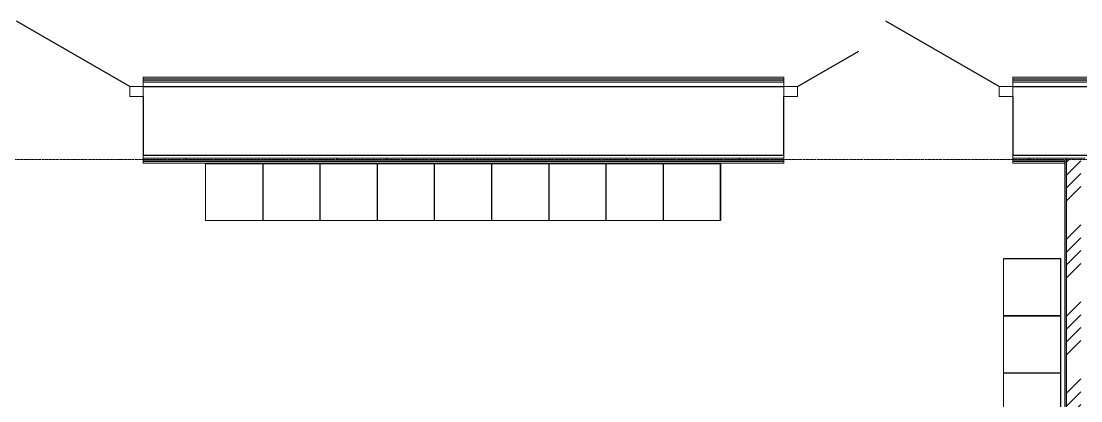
# Model space of a CAD drawing. Header units: millimetres. Extents: x -32 to 417638015, y -35 to 175284279.
# Drawn here: x 200475 to 207884, y 58376 to 61031 of the extents above; entities that cross this region are included whole.
import ezdxf

# ---------------------------------------------------------------- set-up
doc = ezdxf.new("R2010")
doc.units = ezdxf.units.MM
doc.linetypes.add('ADSK_Линия сетки', pattern=[25, 20, -2.5, 0, -2.5])
for name, color, linetype, lineweight in [('_ЭМ_ТХобщее_слой', 7, 'Continuous', 30), ('Двери', 7, 'Continuous', 9), ('Оси', 253, 'Continuous', 9), ('Стены внутренние', 7, 'Continuous', 18), ('Стены несущие', 7, 'Continuous', 30), ('Стены отделка', 7, 'Continuous', 30), ('Стены штриховка', 7, 'Continuous', 9), ('ШТРИХОВКА', 252, 'Continuous', 15)]:
    doc.layers.add(name, color=color, linetype=linetype, lineweight=lineweight)
doc.layers.add('ЭОМ_Лотки рабочие', color=5, linetype='Continuous')
pattern_1 = [(0, (557.2, 188.9), (406.4, 101.6), [33.528, -271.272, 33.528, -271.272, -1625.6]), (0, (557.2, 188.9), (406.4, 101.6), [-609.6, 33.528, -576.072, 33.528, -271.272, -711.2]), (0, (557.2, 188.9), (406.4, 101.6), [-1524, 33.528, -169.672, 33.528, -474.472]), (120, (709.6, 239.7), (-291.18818, 301.15272), [33.528, -271.272, 33.528, -271.272, -1625.6]), (120, (709.6, 239.7), (-291.18818, 301.15272), [-609.6, 33.528, -576.072, 33.528, -271.272, -711.2]), (120, (709.6, 239.7), (-291.18818, 301.15272), [-1524, 33.528, -169.672, 33.528, -474.472]), (240, (760.4, 442.9), (-115.21182, -402.75272), [33.528, -271.272, 33.528, -271.272, -1625.6]), (240, (760.4, 442.9), (-115.21182, -402.75272), [-609.6, 33.528, -576.072, 33.528, -271.272, -711.2]), (240, (760.4, 442.9), (-115.21182, -402.75272), [-1524, 33.528, -169.672, 33.528, -474.472])]

# ---------------------------------------------------------------- blocks, each defined once
blk = doc.blocks.new('ТХ 1 этаж.')
at = {"color": 252, "lineweight": 0, "true_color": 0x939598}
for p, q in [((39482.7, 6502.7), (39482.7, 6902.7)), ((39482.7, 6902.7), (40482.7, 6902.7)), ((40682.7, 6502.7), (40682.7, 6902.7)), ((40682.7, 6902.7), (41682.7, 6902.7)), ((41882.7, 6502.7), (41882.7, 6902.7)), ((41882.7, 6902.7), (42882.7, 6902.7)), ((39482.7, 6502.7), (40682.7, 6502.7)), ((40682.7, 6502.7), (39482.7, 6502.7)), ((40682.7, 6502.7), (41882.7, 6502.7)), ((41882.7, 6502.7), (40682.7, 6502.7)), ((41882.7, 6502.7), (43082.7, 6502.7)), ((43082.7, 6502.7), (41882.7, 6502.7)), ((45062.9, 5034.2), (45062.9, 6234.2)), ((45062.9, 6234.2), (45062.9, 5034.2)), ((45462.9, 5034.2), (45462.9, 6034.2))]:
    blk.add_line(p, q, dxfattribs=at)
at = {"color": 252, "true_color": 0x939598}
for p, q in [((39482.7, 6902.7), (40682.7, 6902.7)), ((39482.7, 6902.7), (39882.7, 6902.7)), ((39882.7, 6902.7), (39882.7, 6502.7)), ((40282.7, 6902.7), (40282.7, 6502.7)), ((40682.7, 6902.7), (41882.7, 6902.7)), ((40682.7, 6902.7), (41082.7, 6902.7)), ((40682.7, 6902.7), (40682.7, 6502.7)), ((41082.7, 6902.7), (41082.7, 6502.7)), ((41482.7, 6902.7), (41482.7, 6502.7)), ((41882.7, 6902.7), (41882.7, 6502.7)), ((41882.7, 6902.7), (43082.7, 6902.7)), ((41882.7, 6902.7), (42282.7, 6902.7)), ((42282.7, 6902.7), (42282.7, 6502.7)), ((42682.7, 6902.7), (42682.7, 6502.7)), ((43082.7, 6902.7), (43082.7, 6502.7)), ((45462.9, 6234.2), (45062.9, 6234.2)), ((45462.9, 5034.2), (45462.9, 6234.2)), ((45462.9, 5834.2), (45062.9, 5834.2)), ((45462.9, 5434.2), (45062.9, 5434.2)), ((45462.9, 5034.2), (45462.9, 5434.2))]:
    blk.add_line(p, q, dxfattribs=at)
blk = doc.blocks.new('1 этаж')
at = {"layer": 'Стены внутренние', "lineweight": 9}
h = blk.add_hatch(dxfattribs=at)
h.set_pattern_fill('FP_12', color=8, style=0, pattern_type=2)
h.set_pattern_definition(pattern_1)
h.paths.add_polyline_path([(39466.201, 9024.111), (39466.201, 9039.111), (38271.201, 9039.111), (38271.201, 9024.111), (39210.158, 9024.111)])
h.paths.add_polyline_path([(32876.642, 9024.111), (36671.201, 9024.111), (36671.201, 9039.111), (32191.201, 9039.111), (32191.201, 9024.111)])
h.paths.add_polyline_path([(40496.201, 9024.111), (40623.331, 9024.111), (40623.331, 9039.111), (40496.201, 9039.111)])
h.paths.add_polyline_path([(13876.094, 9024.111), (14200.201, 9024.111), (14200.201, 9039.111), (10503.201, 9039.111), (10503.201, 9024.111), (11764.922, 9024.111)])
h.paths.add_polyline_path([(15800.201, 9024.111), (22012.317, 9024.111), (22012.317, 9039.111), (15800.201, 9039.111)])
h.paths.add_polyline_path([(8900.486, 9024.111), (8903.201, 9024.111), (8903.201, 9039.111), (8121.287, 9039.111), (8121.287, 9024.111), (8598.164, 9024.111)])
h.paths.add_polyline_path([(25487.54, 9024.111), (26114.735, 9024.111), (26114.735, 9039.111), (23912.317, 9039.111), (23912.317, 9024.111), (25375.995, 9024.111)])
h.paths.add_polyline_path([(30671.201, 9024.111), (30671.201, 9039.111), (28054.735, 9039.111), (28054.735, 9024.111), (30237.677, 9024.111)])
h = blk.add_hatch(dxfattribs=at)
h.set_pattern_fill('FP_12', color=8, style=0, pattern_type=2)
h.set_pattern_definition(pattern_1)
h.paths.add_polyline_path([(36671.201, 8479.111), (36671.201, 8494.111), (32191.201, 8494.111), (32191.201, 8479.111), (36668.993, 8479.111)])
h.paths.add_polyline_path([(38299.028, 8479.111), (38618.463, 8479.111), (38618.463, 8494.111), (38271.201, 8494.111), (38271.201, 8479.111), (38294.44, 8479.111)])
at = {"layer": 'Стены штриховка'}
h = blk.add_hatch(dxfattribs=at)
h.set_pattern_fill('ANSI34', color=8, scale=20)
h.set_pattern_definition([(45, (-31496.66, 188.9), (-269.4077, 269.4077), []), (45, (-31406.86, 188.9), (-269.4077, 269.4077), []), (45, (-31317.06, 188.9), (-269.4077, 269.4077), []), (45, (-31227.26, 188.9), (-269.4077, 269.4077), [])])
h.paths.add_polyline_path([(38747.329, 8483.902), (38647.329, 8483.902), (38647.329, 2667.133), (38747.329, 2667.133)])
at = {"layer": 'Двери', "color": 8, "lineweight": 30}
for p, q in [((32096.201, 8994.111), (31303.787, 9451.611)), ((38176.201, 8994.111), (37383.787, 9451.611)), ((36766.201, 8994.111), (37194.883, 9241.611))]:
    blk.add_line(p, q, dxfattribs=at)
at = {"layer": 'Двери', "color": 8}
for p, q in [((32096.201, 8994.111), (32096.201, 8924.111)), ((32191.201, 8994.111), (32096.201, 8994.111)), ((32191.201, 8924.111), (32191.201, 8994.111)), ((36671.201, 8994.111), (36671.201, 8924.111)), ((36766.201, 8994.111), (36671.201, 8994.111)), ((36766.201, 8924.111), (36766.201, 8994.111)), ((38176.201, 8994.111), (38176.201, 8924.111)), ((38271.201, 8994.111), (38176.201, 8994.111)), ((38271.201, 8924.111), (38271.201, 8994.111)), ((32096.201, 8924.111), (32191.201, 8924.111)), ((36671.201, 8924.111), (36766.201, 8924.111)), ((38176.201, 8924.111), (38271.201, 8924.111))]:
    blk.add_line(p, q, dxfattribs=at)
at = {"layer": 'Оси', "color": 8, "linetype": 'ADSK_Линия сетки'}
blk.add_line((-9557.528, 8483.902), (56672.201, 8483.902), dxfattribs=at)
at = {"layer": 'Стены несущие', "color": 8}
for p, q in [((32191.201, 8994.111), (36671.201, 8994.111)), ((38271.201, 8994.111), (39466.201, 8994.111)), ((32191.201, 8924.111), (32191.201, 8514.111)), ((36671.201, 8514.111), (36671.201, 8924.111)), ((38271.201, 8924.111), (38271.201, 8514.111)), ((32191.201, 8514.111), (36671.201, 8514.111)), ((38271.201, 8514.111), (39466.201, 8514.111))]:
    blk.add_line(p, q, dxfattribs=at)
at = {"layer": 'Стены отделка', "color": 8, "lineweight": 9}
for p, q in [((32191.201, 9059.111), (32191.201, 8994.111)), ((36671.201, 9059.111), (32191.201, 9059.111)), ((36671.201, 8994.111), (36671.201, 9059.111)), ((38271.201, 9059.111), (38271.201, 8994.111)), ((39466.201, 9059.111), (38271.201, 9059.111)), ((32191.201, 8514.111), (32191.201, 8459.111)), ((32191.201, 8459.111), (36671.201, 8459.111)), ((36671.201, 8459.111), (36671.201, 8514.111)), ((38271.201, 8514.111), (38271.201, 8459.111)), ((38271.201, 8459.111), (38606.463, 8459.111)), ((38618.463, 8494.111), (38778.463, 8494.111)), ((38635.329, 8470.111), (38635.329, 2747.133)), ((38647.329, 2667.133), (38647.329, 8494.111))]:
    blk.add_line(p, q, dxfattribs=at)
at = {"layer": 'Стены штриховка', "color": 8}
for p, q in [((36671.201, 9048.111), (32191.201, 9048.111)), ((39466.201, 9048.111), (38271.201, 9048.111)), ((36671.201, 9039.111), (32191.201, 9039.111)), ((36671.201, 9024.111), (32191.201, 9024.111)), ((39466.201, 9039.111), (38271.201, 9039.111)), ((39466.201, 9024.111), (38271.201, 9024.111)), ((32191.201, 8494.111), (36671.201, 8494.111)), ((32191.201, 8479.111), (36671.201, 8479.111)), ((32191.201, 8470.111), (36671.201, 8470.111)), ((38618.463, 8494.111), (38271.201, 8494.111)), ((38271.201, 8479.111), (38637.329, 8479.111)), ((38271.201, 8470.111), (38635.329, 8470.111)), ((38606.463, 8459.111), (38635.329, 8459.111)), ((38637.329, 8479.111), (38637.329, 2687.133))]:
    blk.add_line(p, q, dxfattribs=at)
at = {"layer": 'ЭОМ_Лотки рабочие'}
blk.add_blockref('ТХ 1 этаж.', (-6856.492, 1554.379), dxfattribs=at)
blk = doc.blocks.new('_ЭМ_ТХ2_1этаж')
at = {"color": 252, "lineweight": 0, "true_color": 0x939598}
for p, q in [((150630.6, -62690.8), (150630.6, -62290.8)), ((150630.6, -62290.8), (151630.6, -62290.8)), ((151830.6, -62690.8), (151830.6, -62290.8)), ((151830.6, -62290.8), (152830.6, -62290.8)), ((153030.6, -62690.8), (153030.6, -62290.8)), ((153030.6, -62290.8), (154030.6, -62290.8)), ((150630.6, -62690.8), (151830.6, -62690.8)), ((151830.6, -62690.8), (150630.6, -62690.8)), ((151830.6, -62690.8), (153030.6, -62690.8)), ((153030.6, -62690.8), (151830.6, -62690.8)), ((153030.6, -62690.8), (154230.6, -62690.8)), ((154230.6, -62690.8), (153030.6, -62690.8)), ((156210.8, -64159.3), (156210.8, -62959.3)), ((156210.8, -62959.3), (156210.8, -64159.3)), ((156610.8, -64159.3), (156610.8, -63159.3))]:
    blk.add_line(p, q, dxfattribs=at)
at = {"color": 252, "true_color": 0x939598}
for p, q in [((150630.6, -62290.8), (151830.6, -62290.8)), ((150630.6, -62290.8), (151030.6, -62290.8)), ((151030.6, -62290.8), (151030.6, -62690.8)), ((151430.6, -62290.8), (151430.6, -62690.8)), ((151830.6, -62290.8), (153030.6, -62290.8)), ((151830.6, -62290.8), (152230.6, -62290.8)), ((151830.6, -62290.8), (151830.6, -62690.8)), ((152230.6, -62290.8), (152230.6, -62690.8)), ((152630.6, -62290.8), (152630.6, -62690.8)), ((153030.6, -62290.8), (153030.6, -62690.8)), ((153030.6, -62290.8), (154230.6, -62290.8)), ((153030.6, -62290.8), (153430.6, -62290.8)), ((153430.6, -62290.8), (153430.6, -62690.8)), ((153830.6, -62290.8), (153830.6, -62690.8)), ((154230.6, -62290.8), (154230.6, -62690.8)), ((156610.8, -62959.3), (156210.8, -62959.3)), ((156610.8, -64159.3), (156610.8, -62959.3)), ((156610.8, -63359.3), (156210.8, -63359.3)), ((156610.8, -63759.3), (156210.8, -63759.3)), ((156610.8, -64159.3), (156610.8, -63759.3))]:
    blk.add_line(p, q, dxfattribs=at)

msp = doc.modelspace()

# ---------------------------------------------------------------- block references
at = {"layer": '_ЭМ_ТХобщее_слой', "lineweight": 50}
msp.add_blockref('_ЭМ_ТХ2_1этаж', (51133.1, 122328.2), dxfattribs=at)
at = {"layer": 'ШТРИХОВКА'}
msp.add_blockref('1 этаж', (169137.4, 51579.3), dxfattribs=at)

doc.saveas('drawing.dxf')
